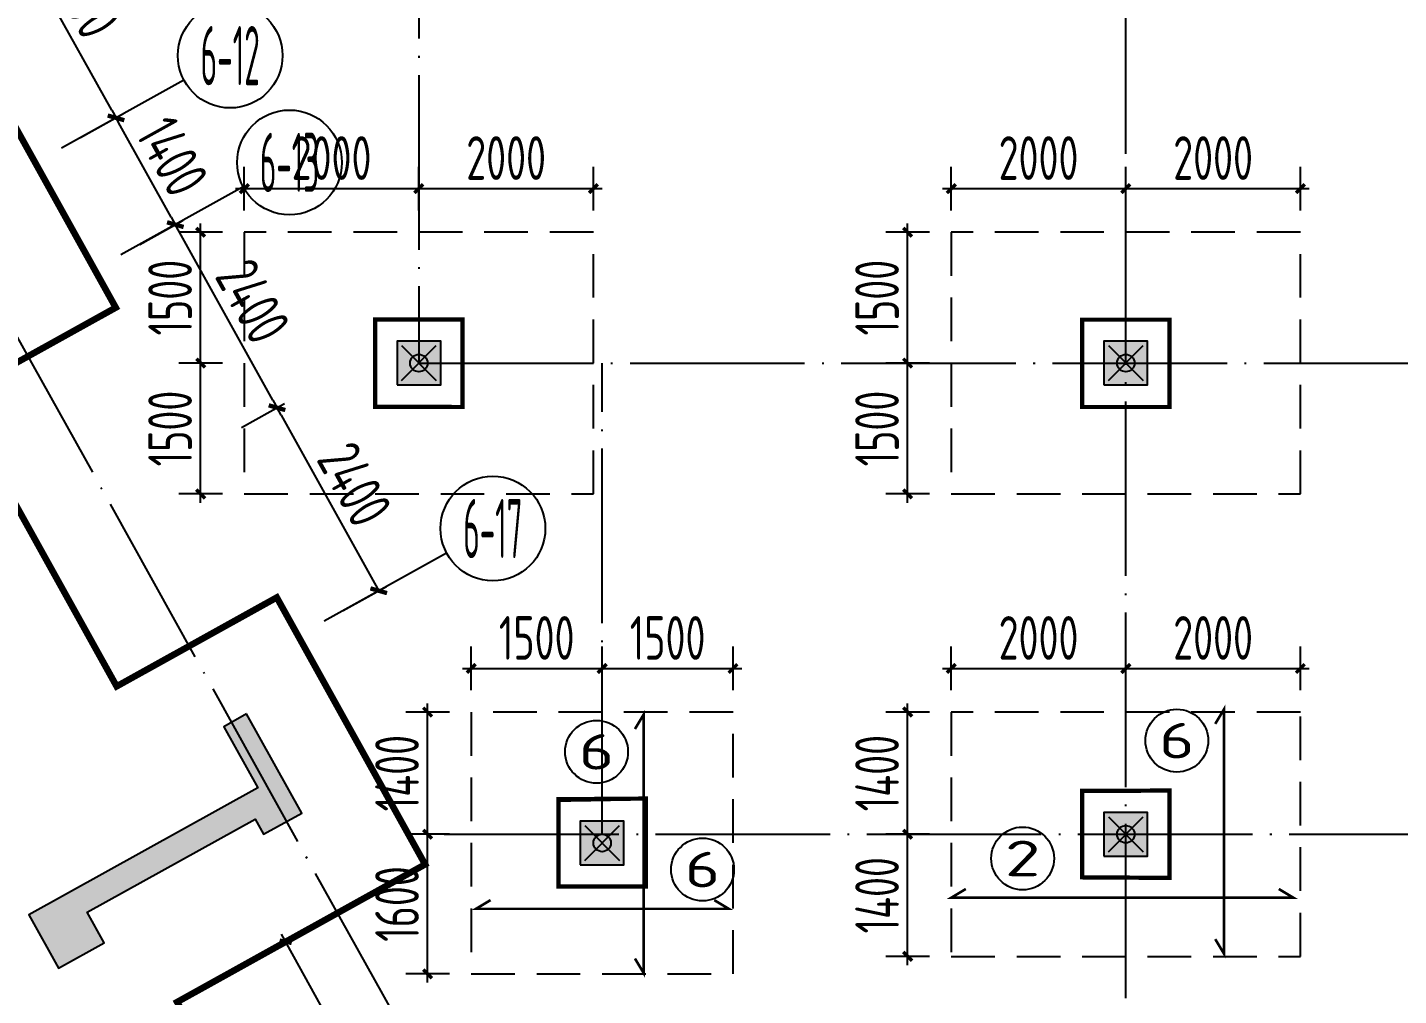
# Model space of a CAD drawing. Extents: x -57409 to 252654, y -8259 to 229119.
# Drawn here: x 67493 to 83203, y 94413 to 105510 of the extents above; entities that cross this region are included whole.
import ezdxf
from ezdxf.enums import TextEntityAlignment as Align

# ---------------------------------------------------------------- set-up
doc = ezdxf.new("R2010")
doc.units = 0
doc.header["$LTSCALE"] = 100
doc.header["$PDMODE"] = 35
doc.header["$PDSIZE"] = 200
doc.linetypes.add('DASHED', pattern=[0.75, 0.5, -0.25])
doc.linetypes.add('DOTE', pattern=[2.4200000000000004, 2, -0.2, 0.02, -0.2])
doc.layers.get('0').update_dxf_attribs({"linetype": 'CONTINUOUS'})
doc.layers.get('Defpoints').update_dxf_attribs({"linetype": 'CONTINUOUS'})
for name, color, linetype in [('B-TEXT', 3, 'CONTINUOUS'), ('codim', 7, 'CONTINUOUS'), ('COLU', 7, 'CONTINUOUS'), ('CT', 2, 'CONTINUOUS'), ('dote', 253, 'DOTE'), ('h填实-主楼', 254, 'CONTINUOUS'), ('h填实-柱墙', 254, 'CONTINUOUS'), ('wall-主楼', 2, 'CONTINUOUS'), ('Z-AXIS', 3, 'CONTINUOUS'), ('Z-TEXT', 2, 'CONTINUOUS'), ('z柱下板带', 140, 'CONTINUOUS'), ('板底钢筋', 24, 'CONTINUOUS')]:
    doc.layers.add(name, color=color, linetype=linetype)
doc.layers.add('重心计算', color=7, linetype='CONTINUOUS', plot=False)
doc.styles.add('_TCH_AXIS', font='tssdeng.shx', dxfattribs={"width": 0.7, "bigfont": 'tssdchn.shx'})
doc.styles.add('COMPLEX', font='tssdeng.shx', dxfattribs={"width": 0.7, "bigfont": 'tssdchn.shx'})
doc.styles.add('Jgcad-DIM', font='tssdeng.shx', dxfattribs={"width": 0.7, "bigfont": 'tssdchn.shx'})
doc.styles.add('TSSD_Dimension', font='tssdeng.shx', dxfattribs={"width": 0.7})
doc.dimstyles.new('TSSD_100_100$0', dxfattribs={"dimtxt": 300, "dimasz": 100, "dimexe": 100, "dimexo": 250, "dimgap": 100, "dimtad": 1, "dimdec": 0, "dimzin": 0, "dimdsep": 46, "dimtxsty": 'TSSD_Dimension', "dimblk": '_tsdbk', "dimblk1": '_tsdbk', "dimblk2": '_tsdbk', "dimsah": 1, "dimcen": 0, "dimdle": 100, "dimclrt": 7, "dimadec": 0, "dimazin": 0, "dimtfac": 1, "dimtdec": 0, "dimtix": 1, "dimtmove": 2, "dimatfit": 3, "dimldrblk": '_tsdbk', "dimfxl": 1, "dimtolj": 1, "dimtzin": 0, "dimarcsym": 0})

# ---------------------------------------------------------------- blocks, each defined once
blk = doc.blocks.new('_tsdbk')
blk.add_line((-1, 0), (0, 0))
at = {"const_width": 0.5}
blk.add_lwpolyline([(-0.7000000000000001, -0.7000000000000001), (0.7000000000000001, 0.7000000000000001)], dxfattribs=at)
blk = doc.blocks.new('*D180')
at = {"layer": 'Defpoints', "color": 0}
for p in [(69187.4721637791, 103249.6534925724), (68561.74662572314, 102902.1600946723), (69726.95167158896, 100803.9948959598)]:
    blk.add_point(p, dxfattribs=at)
at = {"layer": 'Z-AXIS', "color": 0, "lineweight": -2}
for p, q in [((68780.30550059, 103023.5356202816), (69274.89571372584, 103298.2037028162)), ((70304.12699938467, 101238.9118437975), (69236.02237402281, 103162.2299426257)), ((69945.51054645583, 100925.3704215691), (70440.10075957514, 101200.0385040945))]:
    blk.add_line(p, q, dxfattribs=at)
at = {"layer": 'Z-AXIS', "color": 0, "lineweight": -2, "xscale": 100, "yscale": 100, "zscale": 100}
for p, rotation in [((69187.4721637791, 103249.6534925724), 119.0453740306261), ((70352.6772096284, 101151.4882938508), 299.0453740306261)]:
    blk.add_blockref('_tsdbk', p, dxfattribs=dict(at, rotation=rotation))
at = {"layer": 'Z-AXIS', "color": 7, "insert": (70076.05711151732, 102370.4966290646), "char_height": 500, "attachment_point": 5, "rotation": 299.04537403062614, "style": 'TSSD_Dimension'}
blk.add_mtext('\\A1;2400', dxfattribs=at)
blk = doc.blocks.new('*D181')
at = {"layer": 'Defpoints', "color": 0}
for p in [(68507.76922035757, 104473.5831918225), (67882.04368230121, 104126.0897939221), (68561.74662572355, 102902.1600946726)]:
    blk.add_point(p, dxfattribs=at)
at = {"layer": 'Z-AXIS', "color": 0, "lineweight": -2}
for p, q in [((68100.60255716807, 104247.4653195314), (68595.19277030432, 104522.1334020662)), ((69138.92195352635, 103337.0770425142), (68556.3194306013, 104386.1596418757)), ((68780.3055005904, 103023.5356202819), (69274.89571371682, 103298.2037028112))]:
    blk.add_line(p, q, dxfattribs=at)
at = {"layer": 'Z-AXIS', "color": 0, "lineweight": -2, "xscale": 100, "yscale": 100, "zscale": 100}
for p, rotation in [((68507.76922035757, 104473.5831918225), 119.0453740306261), ((69187.47216377007, 103249.6534925674), 299.0453740306261)]:
    blk.add_blockref('_tsdbk', p, dxfattribs=dict(at, rotation=rotation))
at = {"layer": 'Z-AXIS', "color": 7, "insert": (69153.6031168774, 104031.544078048), "char_height": 500, "attachment_point": 5, "rotation": 299.04537403062614, "style": 'TSSD_Dimension'}
blk.add_mtext('\\A1;1400', dxfattribs=at)
blk = doc.blocks.new('*D185')
at = {"layer": 'Defpoints', "color": 0}
for p in [(69726.95167158896, 100803.9948959598), (71517.88225551035, 99053.32309514686), (70892.1567174542, 98705.82969724663)]:
    blk.add_point(p, dxfattribs=at)
at = {"layer": 'Z-AXIS', "color": 0, "lineweight": -2}
for p, q in [((69945.51054645583, 100925.3704215691), (70440.10075960762, 101200.0385041125)), ((70401.22741990462, 101064.0647439221), (71469.33204526662, 99140.7466450936)), ((71110.71559232105, 98827.20522285595), (71605.30580545709, 99101.87330539059))]:
    blk.add_line(p, q, dxfattribs=at)
at = {"layer": 'Z-AXIS', "color": 0, "lineweight": -2, "xscale": 100, "yscale": 100, "zscale": 100}
for p, rotation in [((70352.6772096609, 101151.4882938688), 119.0453740306261), ((71517.88225551035, 99053.32309514686), 299.0453740306261)]:
    blk.add_blockref('_tsdbk', p, dxfattribs=dict(at, rotation=rotation))
at = {"layer": 'Z-AXIS', "color": 7, "insert": (71241.26215739921, 100272.3314303609), "char_height": 500, "attachment_point": 5, "rotation": 299.04537403062614, "style": 'TSSD_Dimension'}
blk.add_mtext('\\A1;2400', dxfattribs=at)
blk = doc.blocks.new('_AXISO')
blk.add_circle((2.273736754432321e-13, -5.684341886080801e-14), 0.5)
at = {"layer": 'B-TEXT', "style": 'COMPLEX', "width": 1.450892857142857}
blk.add_attdef('A', text='', height=0.56, dxfattribs=at).set_placement((0.2493750000001, -0.2800000000000296), (0.7493750000001, -0.2800000000000296), align=Align.FIT)
blk = doc.blocks.new('*D187')
at = {"layer": 'Defpoints', "color": 0}
for p in [(67148.36333351498, 106921.44259032), (66522.63779545904, 106573.9491924199), (67882.04368230191, 104126.0897939221)]:
    blk.add_point(p, dxfattribs=at)
at = {"layer": 'Z-AXIS', "color": 0, "lineweight": -2}
for p, q in [((66741.1966703259, 106695.3247180292), (67235.78688346173, 106969.9928005637)), ((68459.21901009521, 104561.0067417585), (67196.9135437587, 106834.0190403732)), ((68100.60255716875, 104247.4653195314), (68595.19277028568, 104522.1334020554))]:
    blk.add_line(p, q, dxfattribs=at)
at = {"layer": 'Z-AXIS', "color": 0, "lineweight": -2, "xscale": 100, "yscale": 100, "zscale": 100}
for p, rotation in [((67148.36333351498, 106921.44259032), 119.0453740306261), ((68507.76922033893, 104473.5831918117), 299.0453740306261)]:
    blk.add_blockref('_tsdbk', p, dxfattribs=dict(at, rotation=rotation))
at = {"layer": 'Z-AXIS', "color": 7, "insert": (68134.04870174054, 105867.4386269189), "char_height": 500, "attachment_point": 5, "rotation": 299.04537403062614, "style": 'TSSD_Dimension'}
blk.add_mtext('\\A1;2800', dxfattribs=at)
blk = doc.blocks.new('_ArchTick')
at = {"color": 0, "linetype": 'ByBlock', "const_width": 0.4}
blk.add_lwpolyline([(-0.5, -0.5), (0.5, 0.5)], dxfattribs=at)
blk = doc.blocks.new('*D1759')
at = {"layer": 'codim', "color": 0, "lineweight": -2}
blk.add_line((72077.64116101828, 94562.7230420634), (72077.64116101828, 96362.72304206385), dxfattribs=at)
at = {"layer": 'codim', "color": 7, "lineweight": -2}
for p, q in [((72327.6411610184, 96262.72304206385), (71827.64116101828, 96262.72304206385)), ((72327.64116101828, 94662.7230420634), (71827.64116101828, 94662.7230420634))]:
    blk.add_line(p, q, dxfattribs=at)
at = {"layer": 'Defpoints', "color": 0}
for p in [(72077.64116101828, 96262.72304206385), (72577.6411610184, 96262.72304206385), (72577.64116101828, 94662.7230420634)]:
    blk.add_point(p, dxfattribs=at)
at = {"layer": 'codim', "color": 0, "lineweight": -2, "xscale": 100, "yscale": 100, "zscale": 100}
for p, rotation in [((72077.64116101828, 96262.72304206385), 90), ((72077.64116101828, 94662.7230420634), 270)]:
    blk.add_blockref('_ArchTick', p, dxfattribs=dict(at, rotation=rotation))
at = {"layer": 'codim', "color": 1, "insert": (71727.64116101827, 95462.72304206365), "char_height": 500, "attachment_point": 5, "rotation": 90, "style": 'Jgcad-DIM'}
blk.add_mtext('\\A1;1600', dxfattribs=at)
blk = doc.blocks.new('*D1760')
at = {"layer": 'codim', "color": 0, "lineweight": -2}
blk.add_line((72077.64116101828, 96162.72304206385), (72077.64116101828, 97762.72304206391), dxfattribs=at)
at = {"layer": 'codim', "color": 7, "lineweight": -2}
for p, q in [((72327.64116101852, 97662.72304206391), (71827.64116101828, 97662.72304206391)), ((72327.6411610184, 96262.72304206385), (71827.64116101828, 96262.72304206385))]:
    blk.add_line(p, q, dxfattribs=at)
at = {"layer": 'Defpoints', "color": 0}
for p in [(72077.64116101828, 97662.72304206391), (72577.64116101852, 97662.72304206391), (72577.6411610184, 96262.72304206385)]:
    blk.add_point(p, dxfattribs=at)
at = {"layer": 'codim', "color": 0, "lineweight": -2, "xscale": 100, "yscale": 100, "zscale": 100}
for p, rotation in [((72077.64116101828, 97662.72304206391), 90), ((72077.64116101828, 96262.72304206385), 270)]:
    blk.add_blockref('_ArchTick', p, dxfattribs=dict(at, rotation=rotation))
at = {"layer": 'codim', "color": 1, "insert": (71727.64116101827, 96962.7230420639), "char_height": 500, "attachment_point": 5, "rotation": 90, "style": 'Jgcad-DIM'}
blk.add_mtext('\\A1;1400', dxfattribs=at)
blk = doc.blocks.new('*D1761')
at = {"layer": 'codim', "color": 7, "lineweight": -2}
for p, q in [((72577.64116101852, 97912.72304206391), (72577.64116101852, 98412.72304206391)), ((74077.64116101852, 97912.7230420638), (74077.64116101852, 98412.72304206391))]:
    blk.add_line(p, q, dxfattribs=at)
at = {"layer": 'codim', "color": 0, "lineweight": -2}
blk.add_line((72477.64116101852, 98162.72304206391), (74177.64116101852, 98162.72304206391), dxfattribs=at)
at = {"layer": 'Defpoints', "color": 0}
for p in [(74077.64116101852, 98162.72304206391), (72577.64116101852, 97662.72304206391), (74077.64116101852, 97662.7230420638)]:
    blk.add_point(p, dxfattribs=at)
at = {"layer": 'codim', "color": 0, "lineweight": -2, "xscale": 100, "yscale": 100, "zscale": 100, "rotation": 180}
blk.add_blockref('_ArchTick', (72577.64116101852, 98162.72304206391), dxfattribs=at)
at = {"layer": 'codim', "color": 0, "lineweight": -2, "xscale": 100, "yscale": 100, "zscale": 100}
blk.add_blockref('_ArchTick', (74077.64116101852, 98162.72304206391), dxfattribs=at)
at = {"layer": 'codim', "color": 1, "insert": (73327.64116101852, 98512.72304206391), "char_height": 500, "attachment_point": 5, "style": 'Jgcad-DIM'}
blk.add_mtext('\\A1;1500', dxfattribs=at)
blk = doc.blocks.new('*D1762')
at = {"layer": 'codim', "color": 7, "lineweight": -2}
for p, q in [((74077.64116101852, 97912.7230420638), (74077.64116101852, 98412.72304206391)), ((75577.6411610184, 97912.72304206359), (75577.6411610184, 98412.72304206391))]:
    blk.add_line(p, q, dxfattribs=at)
at = {"layer": 'codim', "color": 0, "lineweight": -2}
blk.add_line((73977.64116101852, 98162.72304206391), (75677.6411610184, 98162.72304206391), dxfattribs=at)
at = {"layer": 'Defpoints', "color": 0}
for p in [(75577.6411610184, 98162.72304206391), (74077.64116101852, 97662.7230420638), (75577.6411610184, 97662.72304206359)]:
    blk.add_point(p, dxfattribs=at)
at = {"layer": 'codim', "color": 0, "lineweight": -2, "xscale": 100, "yscale": 100, "zscale": 100, "rotation": 180}
blk.add_blockref('_ArchTick', (74077.64116101852, 98162.72304206391), dxfattribs=at)
at = {"layer": 'codim', "color": 0, "lineweight": -2, "xscale": 100, "yscale": 100, "zscale": 100}
blk.add_blockref('_ArchTick', (75577.6411610184, 98162.72304206391), dxfattribs=at)
at = {"layer": 'codim', "color": 1, "insert": (74827.64116101846, 98512.72304206391), "char_height": 500, "attachment_point": 5, "style": 'Jgcad-DIM'}
blk.add_mtext('\\A1;1500', dxfattribs=at)
blk = doc.blocks.new('*D1302')
at = {"layer": 'codim', "color": 7, "lineweight": -2}
for p, q in [((69727.64116101782, 101662.7230420642), (69227.64116101782, 101662.7230420642)), ((69727.64116101782, 100162.7230420642), (69227.64116101782, 100162.7230420642))]:
    blk.add_line(p, q, dxfattribs=at)
at = {"layer": 'codim', "color": 0, "lineweight": -2}
blk.add_line((69477.64116101782, 100062.7230420642), (69477.64116101782, 101762.7230420642), dxfattribs=at)
at = {"layer": 'Defpoints', "color": 0}
for p in [(69477.64116101782, 101662.7230420642), (69977.64116101782, 101662.7230420642), (69977.64116101782, 100162.7230420642)]:
    blk.add_point(p, dxfattribs=at)
at = {"layer": 'codim', "color": 0, "lineweight": -2, "xscale": 100, "yscale": 100, "zscale": 100}
for p, rotation in [((69477.64116101782, 101662.7230420642), 90), ((69477.64116101782, 100162.7230420642), 270)]:
    blk.add_blockref('_ArchTick', p, dxfattribs=dict(at, rotation=rotation))
at = {"layer": 'codim', "color": 1, "insert": (69127.64116101779, 100912.7230420642), "char_height": 500, "attachment_point": 5, "rotation": 90, "style": 'Jgcad-DIM'}
blk.add_mtext('\\A1;1500', dxfattribs=at)
blk = doc.blocks.new('*D1303')
at = {"layer": 'codim', "color": 0, "lineweight": -2}
blk.add_line((69477.64116101782, 101562.7230420642), (69477.64116101782, 103262.7230420643), dxfattribs=at)
at = {"layer": 'codim', "color": 7, "lineweight": -2}
for p, q in [((69727.64116101782, 103162.7230420643), (69227.64116101782, 103162.7230420643)), ((69727.64116101782, 101662.7230420642), (69227.64116101782, 101662.7230420642))]:
    blk.add_line(p, q, dxfattribs=at)
at = {"layer": 'Defpoints', "color": 0}
for p in [(69477.64116101782, 103162.7230420643), (69977.64116101782, 103162.7230420643), (69977.64116101782, 101662.7230420642)]:
    blk.add_point(p, dxfattribs=at)
at = {"layer": 'codim', "color": 0, "lineweight": -2, "xscale": 100, "yscale": 100, "zscale": 100}
for p, rotation in [((69477.64116101782, 103162.7230420643), 90), ((69477.64116101782, 101662.7230420642), 270)]:
    blk.add_blockref('_ArchTick', p, dxfattribs=dict(at, rotation=rotation))
at = {"layer": 'codim', "color": 1, "insert": (69127.64116101779, 102412.7230420643), "char_height": 500, "attachment_point": 5, "rotation": 90, "style": 'Jgcad-DIM'}
blk.add_mtext('\\A1;1500', dxfattribs=at)
blk = doc.blocks.new('*D1304')
at = {"layer": 'codim', "color": 7, "lineweight": -2}
for p, q in [((69977.64116101782, 103412.7230420643), (69977.64116101782, 103912.7230420643)), ((71977.64116101782, 103412.7230420643), (71977.64116101782, 103912.7230420643))]:
    blk.add_line(p, q, dxfattribs=at)
at = {"layer": 'codim', "color": 0, "lineweight": -2}
blk.add_line((69877.64116101782, 103662.7230420643), (72077.64116101782, 103662.7230420643), dxfattribs=at)
at = {"layer": 'Defpoints', "color": 0}
for p in [(71977.64116101782, 103662.7230420643), (69977.64116101782, 103162.7230420643), (71977.64116101782, 103162.7230420643)]:
    blk.add_point(p, dxfattribs=at)
at = {"layer": 'codim', "color": 0, "lineweight": -2, "xscale": 100, "yscale": 100, "zscale": 100, "rotation": 180}
blk.add_blockref('_ArchTick', (69977.64116101782, 103662.7230420643), dxfattribs=at)
at = {"layer": 'codim', "color": 0, "lineweight": -2, "xscale": 100, "yscale": 100, "zscale": 100}
blk.add_blockref('_ArchTick', (71977.64116101782, 103662.7230420643), dxfattribs=at)
at = {"layer": 'codim', "color": 1, "insert": (70977.64116101782, 104012.7230420643), "char_height": 500, "attachment_point": 5, "style": 'Jgcad-DIM'}
blk.add_mtext('\\A1;2000', dxfattribs=at)
blk = doc.blocks.new('*D1305')
at = {"layer": 'codim', "color": 7, "lineweight": -2}
for p, q in [((71977.64116101782, 103412.7230420643), (71977.64116101782, 103912.7230420643)), ((73977.64116101793, 103412.7230420643), (73977.64116101793, 103912.7230420643))]:
    blk.add_line(p, q, dxfattribs=at)
at = {"layer": 'codim', "color": 0, "lineweight": -2}
blk.add_line((71877.64116101782, 103662.7230420643), (74077.64116101793, 103662.7230420643), dxfattribs=at)
at = {"layer": 'Defpoints', "color": 0}
for p in [(73977.64116101793, 103662.7230420643), (71977.64116101782, 103162.7230420643), (73977.64116101793, 103162.7230420643)]:
    blk.add_point(p, dxfattribs=at)
at = {"layer": 'codim', "color": 0, "lineweight": -2, "xscale": 100, "yscale": 100, "zscale": 100, "rotation": 180}
blk.add_blockref('_ArchTick', (71977.64116101782, 103662.7230420643), dxfattribs=at)
at = {"layer": 'codim', "color": 0, "lineweight": -2, "xscale": 100, "yscale": 100, "zscale": 100}
blk.add_blockref('_ArchTick', (73977.64116101793, 103662.7230420643), dxfattribs=at)
at = {"layer": 'codim', "color": 1, "insert": (72977.64116101788, 104012.7230420643), "char_height": 500, "attachment_point": 5, "style": 'Jgcad-DIM'}
blk.add_mtext('\\A1;2000', dxfattribs=at)
blk = doc.blocks.new('*D1280')
at = {"layer": 'codim', "color": 7, "lineweight": -2}
for p, q in [((77827.64116102003, 101662.7230420639), (77327.64116102003, 101662.7230420639)), ((77827.64116102003, 100162.723042064), (77327.64116102003, 100162.723042064))]:
    blk.add_line(p, q, dxfattribs=at)
at = {"layer": 'codim', "color": 0, "lineweight": -2}
blk.add_line((77577.64116102003, 100062.723042064), (77577.64116102003, 101762.7230420639), dxfattribs=at)
at = {"layer": 'Defpoints', "color": 0}
for p in [(77577.64116102003, 101662.7230420639), (78077.64116102003, 101662.7230420639), (78077.64116102003, 100162.723042064)]:
    blk.add_point(p, dxfattribs=at)
at = {"layer": 'codim', "color": 0, "lineweight": -2, "xscale": 100, "yscale": 100, "zscale": 100}
for p, rotation in [((77577.64116102003, 101662.7230420639), 90), ((77577.64116102003, 100162.723042064), 270)]:
    blk.add_blockref('_ArchTick', p, dxfattribs=dict(at, rotation=rotation))
at = {"layer": 'codim', "color": 1, "insert": (77227.64116102, 100912.723042064), "char_height": 500, "attachment_point": 5, "rotation": 90, "style": 'Jgcad-DIM'}
blk.add_mtext('\\A1;1500', dxfattribs=at)
blk = doc.blocks.new('*D1281')
at = {"layer": 'codim', "color": 0, "lineweight": -2}
blk.add_line((77577.64116102003, 101562.7230420639), (77577.64116102003, 103262.7230420641), dxfattribs=at)
at = {"layer": 'codim', "color": 7, "lineweight": -2}
for p, q in [((77827.64116102003, 103162.7230420641), (77327.64116102003, 103162.7230420641)), ((77827.64116102003, 101662.7230420639), (77327.64116102003, 101662.7230420639))]:
    blk.add_line(p, q, dxfattribs=at)
at = {"layer": 'Defpoints', "color": 0}
for p in [(77577.64116102003, 103162.7230420641), (78077.64116102003, 103162.7230420641), (78077.64116102003, 101662.7230420639)]:
    blk.add_point(p, dxfattribs=at)
at = {"layer": 'codim', "color": 0, "lineweight": -2, "xscale": 100, "yscale": 100, "zscale": 100}
for p, rotation in [((77577.64116102003, 103162.7230420641), 90), ((77577.64116102003, 101662.7230420639), 270)]:
    blk.add_blockref('_ArchTick', p, dxfattribs=dict(at, rotation=rotation))
at = {"layer": 'codim', "color": 1, "insert": (77227.64116102, 102412.723042064), "char_height": 500, "attachment_point": 5, "rotation": 90, "style": 'Jgcad-DIM'}
blk.add_mtext('\\A1;1500', dxfattribs=at)
blk = doc.blocks.new('*D1128')
at = {"layer": 'codim', "color": 7, "lineweight": -2}
for p, q in [((78077.64116102003, 103412.7230420641), (78077.64116102003, 103912.7230420641)), ((80077.64116102003, 103412.7230420641), (80077.64116102003, 103912.7230420641))]:
    blk.add_line(p, q, dxfattribs=at)
at = {"layer": 'codim', "color": 0, "lineweight": -2}
blk.add_line((77977.64116102003, 103662.7230420641), (80177.64116102003, 103662.7230420641), dxfattribs=at)
at = {"layer": 'Defpoints', "color": 0}
for p in [(80077.64116102003, 103662.7230420641), (78077.64116102003, 103162.7230420641), (80077.64116102003, 103162.7230420641)]:
    blk.add_point(p, dxfattribs=at)
at = {"layer": 'codim', "color": 0, "lineweight": -2, "xscale": 100, "yscale": 100, "zscale": 100, "rotation": 180}
blk.add_blockref('_ArchTick', (78077.64116102003, 103662.7230420641), dxfattribs=at)
at = {"layer": 'codim', "color": 0, "lineweight": -2, "xscale": 100, "yscale": 100, "zscale": 100}
blk.add_blockref('_ArchTick', (80077.64116102003, 103662.7230420641), dxfattribs=at)
at = {"layer": 'codim', "color": 1, "insert": (79077.64116102003, 104012.7230420641), "char_height": 500, "attachment_point": 5, "style": 'Jgcad-DIM'}
blk.add_mtext('\\A1;2000', dxfattribs=at)
blk = doc.blocks.new('*D1129')
at = {"layer": 'codim', "color": 7, "lineweight": -2}
for p, q in [((80077.64116102003, 103412.7230420641), (80077.64116102003, 103912.7230420641)), ((82077.64116102015, 103412.7230420641), (82077.64116102015, 103912.7230420641))]:
    blk.add_line(p, q, dxfattribs=at)
at = {"layer": 'codim', "color": 0, "lineweight": -2}
blk.add_line((79977.64116102003, 103662.7230420641), (82177.64116102015, 103662.7230420641), dxfattribs=at)
at = {"layer": 'Defpoints', "color": 0}
for p in [(82077.64116102015, 103662.7230420641), (80077.64116102003, 103162.7230420641), (82077.64116102015, 103162.7230420641)]:
    blk.add_point(p, dxfattribs=at)
at = {"layer": 'codim', "color": 0, "lineweight": -2, "xscale": 100, "yscale": 100, "zscale": 100, "rotation": 180}
blk.add_blockref('_ArchTick', (80077.64116102003, 103662.7230420641), dxfattribs=at)
at = {"layer": 'codim', "color": 0, "lineweight": -2, "xscale": 100, "yscale": 100, "zscale": 100}
blk.add_blockref('_ArchTick', (82077.64116102015, 103662.7230420641), dxfattribs=at)
at = {"layer": 'codim', "color": 1, "insert": (81077.64116102009, 104012.7230420641), "char_height": 500, "attachment_point": 5, "style": 'Jgcad-DIM'}
blk.add_mtext('\\A1;2000', dxfattribs=at)
blk = doc.blocks.new('*D1130')
at = {"layer": 'codim', "color": 0, "lineweight": -2}
blk.add_line((77577.64116102015, 94762.72304206388), (77577.64116102015, 96362.72304206378), dxfattribs=at)
at = {"layer": 'codim', "color": 7, "lineweight": -2}
for p, q in [((77827.64116102015, 96262.72304206378), (77327.64116102015, 96262.72304206378)), ((77827.64116102015, 94862.72304206388), (77327.64116102015, 94862.72304206388))]:
    blk.add_line(p, q, dxfattribs=at)
at = {"layer": 'Defpoints', "color": 0}
for p in [(77577.64116102015, 96262.72304206378), (78077.64116102015, 96262.72304206378), (78077.64116102015, 94862.72304206388)]:
    blk.add_point(p, dxfattribs=at)
at = {"layer": 'codim', "color": 0, "lineweight": -2, "xscale": 100, "yscale": 100, "zscale": 100}
for p, rotation in [((77577.64116102015, 96262.72304206378), 90), ((77577.64116102015, 94862.72304206388), 270)]:
    blk.add_blockref('_ArchTick', p, dxfattribs=dict(at, rotation=rotation))
at = {"layer": 'codim', "color": 1, "insert": (77227.64116102013, 95562.72304206385), "char_height": 500, "attachment_point": 5, "rotation": 90, "style": 'Jgcad-DIM'}
blk.add_mtext('\\A1;1400', dxfattribs=at)
blk = doc.blocks.new('*D1131')
at = {"layer": 'codim', "color": 0, "lineweight": -2}
blk.add_line((77577.64116102015, 96162.72304206378), (77577.64116102015, 97762.723042064), dxfattribs=at)
at = {"layer": 'codim', "color": 7, "lineweight": -2}
for p, q in [((77827.64116102026, 97662.723042064), (77327.64116102015, 97662.723042064)), ((77827.64116102015, 96262.72304206378), (77327.64116102015, 96262.72304206378))]:
    blk.add_line(p, q, dxfattribs=at)
at = {"layer": 'Defpoints', "color": 0}
for p in [(77577.64116102015, 97662.723042064), (78077.64116102026, 97662.723042064), (78077.64116102015, 96262.72304206378)]:
    blk.add_point(p, dxfattribs=at)
at = {"layer": 'codim', "color": 0, "lineweight": -2, "xscale": 100, "yscale": 100, "zscale": 100}
for p, rotation in [((77577.64116102015, 97662.723042064), 90), ((77577.64116102015, 96262.72304206378), 270)]:
    blk.add_blockref('_ArchTick', p, dxfattribs=dict(at, rotation=rotation))
at = {"layer": 'codim', "color": 1, "insert": (77227.64116102013, 96962.72304206391), "char_height": 500, "attachment_point": 5, "rotation": 90, "style": 'Jgcad-DIM'}
blk.add_mtext('\\A1;1400', dxfattribs=at)
blk = doc.blocks.new('*D1132')
at = {"layer": 'codim', "color": 7, "lineweight": -2}
for p, q in [((78077.64116102026, 97912.723042064), (78077.64116102026, 98412.723042064)), ((80077.64116102026, 97912.72304206391), (80077.64116102026, 98412.723042064))]:
    blk.add_line(p, q, dxfattribs=at)
at = {"layer": 'codim', "color": 0, "lineweight": -2}
blk.add_line((77977.64116102026, 98162.723042064), (80177.64116102026, 98162.723042064), dxfattribs=at)
at = {"layer": 'Defpoints', "color": 0}
for p in [(80077.64116102026, 98162.723042064), (78077.64116102026, 97662.723042064), (80077.64116102026, 97662.72304206391)]:
    blk.add_point(p, dxfattribs=at)
at = {"layer": 'codim', "color": 0, "lineweight": -2, "xscale": 100, "yscale": 100, "zscale": 100, "rotation": 180}
blk.add_blockref('_ArchTick', (78077.64116102026, 98162.723042064), dxfattribs=at)
at = {"layer": 'codim', "color": 0, "lineweight": -2, "xscale": 100, "yscale": 100, "zscale": 100}
blk.add_blockref('_ArchTick', (80077.64116102026, 98162.723042064), dxfattribs=at)
at = {"layer": 'codim', "color": 1, "insert": (79077.64116102026, 98512.723042064), "char_height": 500, "attachment_point": 5, "style": 'Jgcad-DIM'}
blk.add_mtext('\\A1;2000', dxfattribs=at)
blk = doc.blocks.new('*D1133')
at = {"layer": 'codim', "color": 7, "lineweight": -2}
for p, q in [((80077.64116102026, 97912.72304206391), (80077.64116102026, 98412.723042064)), ((82077.64116102026, 97912.72304206382), (82077.64116102026, 98412.723042064))]:
    blk.add_line(p, q, dxfattribs=at)
at = {"layer": 'codim', "color": 0, "lineweight": -2}
blk.add_line((79977.64116102026, 98162.723042064), (82177.64116102026, 98162.723042064), dxfattribs=at)
at = {"layer": 'Defpoints', "color": 0}
for p in [(82077.64116102026, 98162.723042064), (80077.64116102026, 97662.72304206391), (82077.64116102026, 97662.72304206382)]:
    blk.add_point(p, dxfattribs=at)
at = {"layer": 'codim', "color": 0, "lineweight": -2, "xscale": 100, "yscale": 100, "zscale": 100, "rotation": 180}
blk.add_blockref('_ArchTick', (80077.64116102026, 98162.723042064), dxfattribs=at)
at = {"layer": 'codim', "color": 0, "lineweight": -2, "xscale": 100, "yscale": 100, "zscale": 100}
blk.add_blockref('_ArchTick', (82077.64116102026, 98162.723042064), dxfattribs=at)
at = {"layer": 'codim', "color": 1, "insert": (81077.64116102026, 98512.723042064), "char_height": 500, "attachment_point": 5, "style": 'Jgcad-DIM'}
blk.add_mtext('\\A1;2000', dxfattribs=at)
blk = doc.blocks.new('*D2946')
at = {"layer": 'codim', "color": 7, "lineweight": -2}
for p, q in [((70737.90305831228, 95188.7352872022), (70233.02210032716, 94908.87520228491)), ((76863.91883960104, 84157.72133418903), (76350.29829398467, 83873.01681674176))]:
    blk.add_line(p, q, dxfattribs=at)
at = {"layer": 'codim', "color": 0, "lineweight": -2}
blk.add_line((76617.43418279415, 83906.75725108941), (70403.19606508737, 95117.53957806042), dxfattribs=at)
at = {"layer": 'Defpoints', "color": 0}
for p in [(70956.55798509714, 95309.9376922638, -9.999894245993346e-09), (70451.67702711199, 95030.0776073465), (77082.57376638589, 84278.92373925062, -9.999894245993346e-09)]:
    blk.add_point(p, dxfattribs=at)
at = {"layer": 'codim', "color": 0, "lineweight": -2, "xscale": 100, "yscale": 100, "zscale": 100}
for p, rotation in [((70451.67702711199, 95030.0776073465), 119), ((76568.95322076952, 83994.21922180335), 299.0000000000001)]:
    blk.add_blockref('_ArchTick', p, dxfattribs=dict(at, rotation=rotation))
at = {"layer": 'codim', "color": 1, "insert": (73816.43202143954, 89681.83178166114), "char_height": 500, "attachment_point": 5, "rotation": 299, "style": 'Jgcad-DIM'}
blk.add_mtext('\\A1;\\A1;\\A1;附加范围', dxfattribs=at)

msp = doc.modelspace()

# ---------------------------------------------------------------- hatches: boundary and pattern name
at = {"layer": 'h填实-主楼'}
msp.add_hatch(color=256, dxfattribs=at).paths.add_polyline_path([(70004.7955550132, 97641.11005297801), (69742.52490517442, 97495.45942224396), (70130.92658712884, 96796.07102267302), (67508.22008873493, 95339.56471534664), (67848.07156044402, 94727.59986572011), (68372.61286012508, 95018.90112718413), (68178.41201914859, 95368.59532697088), (70101.7301179679, 96436.69995234543), (70198.83053845548, 96261.8528524531), (70635.94828818901, 96504.60390367135)])
at = {"layer": 'h填实-柱墙'}
for points in [[(71727.64116101502, 101412.7230420615), (72227.64116101485, 101412.7230420612), (72227.64116101485, 101912.7230420622), (71727.64116101665, 101912.7230420619)], [(79827.6411610175, 101412.723042062), (80327.64116101677, 101412.7230420609), (80327.64116101776, 101912.7230420606), (79827.64116101858, 101912.7230420629)], [(79827.6411610195, 96012.72304206129), (80327.64116101706, 96012.72304206199), (80327.64116101747, 96512.72304206187), (79827.64116101788, 96512.7230420628)], [(73827.6411610182, 95912.72304206164), (74327.64116101782, 95912.72304206199), (74327.64116101657, 96412.72304206164), (73827.64116101724, 96412.72304206199)]]:
    msp.add_hatch(color=256, dxfattribs=at).paths.add_polyline_path(points)

# ---------------------------------------------------------------- linework, layer by layer
at = {"layer": 'COLU'}
for points in [[(71727.64116101502, 101412.7230420615), (72227.64116101485, 101412.7230420612), (72227.64116101485, 101912.7230420622), (71727.64116101665, 101912.7230420619)], [(79827.6411610175, 101412.723042062), (80327.64116101677, 101412.7230420609), (80327.64116101776, 101912.7230420606), (79827.64116101858, 101912.7230420629)], [(79827.6411610195, 96012.72304206129), (80327.64116101706, 96012.72304206199), (80327.64116101747, 96512.72304206187), (79827.64116101788, 96512.7230420628)], [(73827.6411610182, 95912.72304206164), (74327.64116101782, 95912.72304206199), (74327.64116101657, 96412.72304206164), (73827.64116101724, 96412.72304206199)]]:
    msp.add_lwpolyline(points, close=True, dxfattribs=at)
at = {"layer": 'CT', "color": 1, "const_width": 74.99999999999997, "elevation": -9.999894245993346e-09}
msp.add_lwpolyline([(66805.66110163057, 105358.5156309254), (68504.93355047153, 102298.6997631582), (66670.13224925564, 101279.7406378404), (68515.11757435129, 97957.54508445771), (70349.91887556716, 98976.50420977558), (72049.13037233354, 95916.79809611246), (69207.8768183339, 94338.90449298975), (70955.7045774767, 91191.66790760272), (71859.11229807214, 91007.06067149744), (73461.45125628001, 88121.78928772968), (72849.33914174631, 87781.85208340749), (73917.28546028315, 85858.84138926519)], dxfattribs=at)
at = {"layer": 'CT', "const_width": 74.99999999999997, "elevation": -9.999894245993346e-09}
msp.add_lwpolyline([(66805.6888700925, 105358.4249969829), (68504.94622864842, 102298.6007488565), (66670.13990219712, 101279.6506723427), (68515.10884301388, 97957.44601998382), (70349.91516946474, 98976.3960964974), (72049.11157648728, 95916.68160277544), (69207.85024073633, 94338.80201204013), (70955.66247845581, 91191.55680683194), (71859.06928860248, 91006.9451153427), (73461.39401733718, 88121.66582926546), (72849.2802263239, 87781.7316437354), (73917.2170610289, 85858.7156827659)], dxfattribs=at)
at = {"layer": 'CT'}
for points, const_width in [([(71477.6411610152, 101162.7230420622), (72477.64116101491, 101162.7230420611), (72477.64116101601, 102162.7230420611), (71477.64116101593, 102162.7230420618)], 49.99999999999999), ([(79577.64116101636, 101162.7230420626), (80577.6411610166, 101162.7230420605), (80577.64116101846, 102162.7230420609), (79577.64116101843, 102162.7230420627)], 49.99999999999998), ([(79577.64116101828, 95762.72304206176), (80577.64116101837, 95762.7230420628), (80577.64116101744, 96762.7230420628), (79577.64116101724, 96762.72304206164)], 49.99999999999999), ([(73577.64116101811, 95662.72304206129), (74577.64116101811, 95662.7230420621), (74577.64116101677, 96662.72304206257), (73577.64116101695, 96662.72304206117)], 49.99999999999999)]:
    msp.add_lwpolyline(points, close=True, dxfattribs=dict(at, const_width=const_width))
at = {"layer": 'dote', "ltscale": 10}
for p, q in [((71977.64116101872, 141262.7230420712), (71977.6411610179, 101662.7230420654)), ((80077.64116102053, 79862.72304205791), (80077.6411610196, 135262.7230420733)), ((57866.88773445348, 119085.6925863179), (78541.6934814211, 81856.9163615588, -9.999894245993346e-09)), ((71977.6411610168, 101662.7230420642), (134677.6411610169, 101662.723042062)), ((74077.64116101837, 96262.72304206374), (74077.64116101834, 101662.7230420641)), ((72269.46474777008, 96262.72304206375), (151777.6411610168, 96262.72304206315))]:
    msp.add_line(p, q, dxfattribs=at)
at = {"layer": 'wall-主楼', "elevation": -9.999894245993346e-09}
msp.add_lwpolyline([(70004.7955550132, 97641.11005297801), (69742.52490517442, 97495.45942224396), (70130.92658712884, 96796.07102267302), (67508.22008873493, 95339.56471534664), (67848.07156044402, 94727.59986572011), (68372.61286012508, 95018.90112718413), (68178.41201914859, 95368.59532697088), (70101.7301179679, 96436.69995234543), (70198.83053845548, 96261.8528524531), (70635.94828818901, 96504.60390367135)], close=True, dxfattribs=at)
at = {"layer": 'Z-AXIS'}
for p, q in [((69286.07271040764, 104905.8099556581), (67882.04368229877, 104126.0897939198)), ((69965.77565382916, 103681.8802564091), (68561.74662572035, 102902.1600946708)), ((72296.18574556019, 99485.54985898323), (70892.15671745143, 98705.82969724535))]:
    msp.add_line(p, q, dxfattribs=at)
at = {"layer": 'z柱下板带', "linetype": 'DASHED', "ltscale": 10}
for points in [[(69977.64116100516, 100162.7230420859), (73977.64116100516, 100162.7230420859), (73977.64116100516, 103162.7230420859), (69977.64116100516, 103162.7230420859)], [(78077.6411610076, 100162.7230420769), (82077.6411610076, 100162.7230420769), (82077.6411610076, 103162.7230420769), (78077.6411610076, 103162.7230420769)]]:
    msp.add_lwpolyline(points, close=True, dxfattribs=at)
at = {"layer": 'z柱下板带', "color": 30, "linetype": 'DASHED', "ltscale": 10}
msp.add_lwpolyline([(75577.6411610174, 97662.72304206177), (72577.64116101744, 97662.7230420618), (72577.6411610174, 94662.72304206181), (75577.64116101737, 94662.72304206176)], close=True, dxfattribs=at)
at = {"layer": 'z柱下板带', "color": 181, "linetype": 'DASHED', "ltscale": 10}
msp.add_lwpolyline([(78077.6411610158, 94862.72304206472), (82077.6411610158, 94862.72304206472), (82077.6411610158, 97662.72304206472), (78077.6411610158, 97662.72304206472)], close=True, dxfattribs=at)
at = {"layer": '板底钢筋', "const_width": 30}
for points in [[(81102.33380721264, 95059.98343464683), (81202.3338072131, 94893.31625935386), (81202.3338072131, 97694.5503153874), (81102.33380721287, 97527.88314009484)], [(74453.67945689282, 94838.08723416181), (74553.67945689322, 94671.42005886878), (74553.67945689432, 97635.18316123173), (74453.67945689405, 97468.51598593923)], [(72799.40170988612, 95507.5388468936), (72632.73453459307, 95407.53884689313), (75529.02094606226, 95407.53884689204), (75362.3537707697, 95507.53884689239)], [(78244.30833630882, 95635.07872772633), (78077.6411610158, 95535.0787277258), (81996.74164421835, 95535.0787277258), (81830.07446892578, 95635.0787277261)]]:
    msp.add_lwpolyline(points, dxfattribs=at)
at = {"layer": '重心计算', "color": 5}
for p in [(71977.6411610154, 101662.7230420616), (71977.6411610154, 101662.7230420616), (80077.64116101754, 101662.7230420616), (80077.64116101754, 101662.7230420616), (80077.64116101785, 96262.72304206216), (80077.64116101785, 96262.72304206216), (74077.6411610174, 96162.72304206179), (74077.6411610174, 96162.72304206179)]:
    msp.add_point(p, dxfattribs=at)

# ---------------------------------------------------------------- block references
at = {"layer": 'Z-AXIS'}
ref = msp.add_blockref('_AXISO', (69816.2386197699, 105186.9830767313), dxfattribs=dict(at, xscale=1199.999999999998, yscale=1200, zscale=1200, rotation=359.9996457873818))
ref.add_attrib('A', '6-12', dxfattribs={"color": 7, "height": 678.8225099390856, "rotation": 359.9996457874018, "style": '_TCH_AXIS', "width": 0.3249999999998419}).set_placement((69476.82526650678, 104847.5739200685), (70155.64777643257, 104847.5697234682), align=Align.FIT)
ref = msp.add_blockref('_AXISO', (70495.9415631913, 103963.0533774818), dxfattribs=dict(at, xscale=1199.999999999998, yscale=1200, zscale=1200, rotation=359.9996457873818))
ref.add_attrib('A', '6-13', dxfattribs={"color": 7, "height": 678.8225099390856, "rotation": 359.9996457873921, "style": '_TCH_AXIS', "width": 0.324999999999814}).set_placement((70156.52820992836, 103623.6442208196), (70835.35071985409, 103623.6400242191), align=Align.FIT)
ref = msp.add_blockref('_AXISO', (72826.3516549225, 99766.72298005674), dxfattribs=dict(at, xscale=1199.999999999998, yscale=1200, zscale=1200, rotation=359.9996457873818))
ref.add_attrib('A', '6-17', dxfattribs={"color": 7, "height": 678.8225099390856, "rotation": 359.9996457874117, "style": '_TCH_AXIS', "width": 0.3249999999998558}).set_placement((72486.93830165933, 99427.31382339375), (73165.76081158515, 99427.30962679358), align=Align.FIT)
at = {"layer": 'Z-TEXT'}
ref = msp.add_blockref('_AXISO', (74013.8857883276, 97207.69007869698), dxfattribs=dict(at, xscale=720.0000000000074, yscale=720, zscale=720, rotation=359.9996457873611))
ref.add_attrib('A', '6', dxfattribs={"layer": 'Z-AXIS', "color": 7, "height": 407.2935059634514, "rotation": 359.9996457873724, "style": '_TCH_AXIS', "width": 1.999999999998255}).set_placement((73810.23777636979, 97004.0445846992), (74217.5312823251, 97004.04206673881), align=Align.FIT)
ref = msp.add_blockref('_AXISO', (80662.54013864655, 97335.22995952971), dxfattribs=dict(at, xscale=720.0000000000074, yscale=720, zscale=720, rotation=359.9996457873825))
ref.add_attrib('A', '6', dxfattribs={"layer": 'Z-AXIS', "color": 7, "height": 407.2935059634514, "rotation": 359.9996457873888, "style": '_TCH_AXIS', "width": 1.999999999998255}).set_placement((80458.89212668879, 97131.58446553187), (80866.1856326441, 97131.5819475716), align=Align.FIT)
ref = msp.add_blockref('_AXISO', (78895.55366637326, 95985.41369689134), dxfattribs=dict(at, xscale=720.0000000000074, yscale=720, zscale=720, rotation=359.9996457873825))
ref.add_attrib('A', '2', dxfattribs={"layer": 'Z-AXIS', "color": 7, "height": 407.2935059634514, "rotation": 359.9996457873888, "style": '_TCH_AXIS', "width": 1.857142857141237}).set_placement((78691.9056544155, 95781.7682028935), (79099.19916037082, 95781.76568493323), align=Align.FIT)
ref = msp.add_blockref('_AXISO', (75228.26930470392, 95857.87381605901), dxfattribs=dict(at, xscale=720.0000000000074, yscale=720, zscale=720, rotation=359.9996457873611))
ref.add_attrib('A', '6', dxfattribs={"layer": 'Z-AXIS', "color": 7, "height": 407.2935059634514, "rotation": 359.9996457873642, "style": '_TCH_AXIS', "width": 1.999999999998398}).set_placement((75024.62129274607, 95654.22832206123), (75431.91479870141, 95654.22580410079), align=Align.FIT)

# ---------------------------------------------------------------- dimensions: what is measured, and where the dimension line sits
at = {"layer": 'codim'}
for base, p1, p2, picture, middle in [((71977.64116101782, 103662.7230420643), (69977.64116101782, 103162.7230420643), (71977.64116101782, 103162.7230420643), '*D1304', (70977.64116101782, 104012.7230420643)), ((73977.64116101793, 103662.7230420643), (71977.64116101782, 103162.7230420643), (73977.64116101793, 103162.7230420643), '*D1305', (72977.64116101788, 104012.7230420643)), ((80077.64116102003, 103662.7230420641), (78077.64116102003, 103162.7230420641), (80077.64116102003, 103162.7230420641), '*D1128', (79077.64116102003, 104012.7230420641)), ((82077.64116102015, 103662.7230420641), (80077.64116102003, 103162.7230420641), (82077.64116102015, 103162.7230420641), '*D1129', (81077.64116102009, 104012.7230420641)), ((74077.64116101852, 98162.72304206391), (72577.64116101852, 97662.72304206391), (74077.64116101852, 97662.7230420638), '*D1761', (73327.64116101852, 98512.72304206391)), ((75577.6411610184, 98162.72304206391), (74077.64116101852, 97662.7230420638), (75577.6411610184, 97662.72304206359), '*D1762', (74827.64116101846, 98512.72304206391)), ((80077.64116102026, 98162.723042064), (78077.64116102026, 97662.723042064), (80077.64116102026, 97662.72304206391), '*D1132', (79077.64116102026, 98512.723042064)), ((82077.64116102026, 98162.723042064), (80077.64116102026, 97662.72304206391), (82077.64116102026, 97662.72304206382), '*D1133', (81077.64116102026, 98512.723042064))]:
    dim = msp.add_linear_dim(base=base, p1=p1, p2=p2, dimstyle='TSSD_100_100$0', override={"dimtxt": 500, "dimexe": 250, "dimtxsty": 'Jgcad-DIM', "dimblk": 'ArchTick', "dimblk1": 'ArchTick', "dimblk2": 'ArchTick', "dimclre": 7, "dimclrt": 1, "dimadec": 3}, dxfattribs=at)
    dim.commit()
    dim.dimension.update_dxf_attribs({"geometry": picture, "text_midpoint": middle})
for base, p1, p2, picture, middle in [((69477.64116101782, 103162.7230420643), (69977.64116101782, 101662.7230420642), (69977.64116101782, 103162.7230420643), '*D1303', (69127.64116101779, 102412.7230420643)), ((77577.64116102003, 103162.7230420641), (78077.64116102003, 101662.7230420639), (78077.64116102003, 103162.7230420641), '*D1281', (77227.64116102, 102412.723042064)), ((69477.64116101782, 101662.7230420642), (69977.64116101782, 100162.7230420642), (69977.64116101782, 101662.7230420642), '*D1302', (69127.64116101779, 100912.7230420642)), ((77577.64116102003, 101662.7230420639), (78077.64116102003, 100162.723042064), (78077.64116102003, 101662.7230420639), '*D1280', (77227.64116102, 100912.723042064)), ((72077.64116101828, 97662.72304206391), (72577.6411610184, 96262.72304206385), (72577.64116101852, 97662.72304206391), '*D1760', (71727.64116101827, 96962.7230420639)), ((77577.64116102015, 97662.723042064), (78077.64116102015, 96262.72304206378), (78077.64116102026, 97662.723042064), '*D1131', (77227.64116102013, 96962.72304206391)), ((72077.64116101828, 96262.72304206385), (72577.64116101828, 94662.7230420634), (72577.6411610184, 96262.72304206385), '*D1759', (71727.64116101827, 95462.72304206365)), ((77577.64116102015, 96262.72304206378), (78077.64116102015, 94862.72304206388), (78077.64116102015, 96262.72304206378), '*D1130', (77227.64116102013, 95562.72304206385))]:
    dim = msp.add_linear_dim(base=base, p1=p1, p2=p2, angle=90, dimstyle='TSSD_100_100$0', override={"dimtxt": 500, "dimexe": 250, "dimtxsty": 'Jgcad-DIM', "dimblk": 'ArchTick', "dimblk1": 'ArchTick', "dimblk2": 'ArchTick', "dimclre": 7, "dimclrt": 1, "dimadec": 3}, dxfattribs=at)
    dim.commit()
    dim.dimension.update_dxf_attribs({"geometry": picture, "text_midpoint": middle})
dim = msp.add_linear_dim(base=(70451.67702711199, 95030.0776073465), p1=(77082.57376638587, 84278.9237392506, -9.999894245993346e-09), p2=(70956.55798509713, 95309.93769226379, -9.999894245993346e-09), angle=299.0000000000001, text='\\A1;\\A1;附加范围', dimstyle='TSSD_100_100$0', override={"dimtxt": 500, "dimexe": 250, "dimtxsty": 'Jgcad-DIM', "dimblk": 'ArchTick', "dimblk1": 'ArchTick', "dimblk2": 'ArchTick', "dimclre": 7, "dimclrt": 1, "dimadec": 3}, dxfattribs=at)
dim.commit()
dim.dimension.update_dxf_attribs({"geometry": '*D2946', "text_midpoint": (73816.43202143954, 89681.83178166114)})
at = {"layer": 'Z-AXIS'}
for base, p1, p2, angle, picture, middle in [((67148.36333351498, 106921.44259032), (67882.04368230191, 104126.0897939221), (66522.63779545904, 106573.9491924199), 119.0453740306261, '*D187', (68134.04870174054, 105867.4386269189)), ((68507.76922035757, 104473.5831918225), (68561.74662572355, 102902.1600946726), (67882.04368230121, 104126.0897939221), 119.0453740306261, '*D181', (69153.6031168774, 104031.544078048)), ((69187.4721637791, 103249.6534925724), (69726.95167158896, 100803.9948959598), (68561.74662572314, 102902.1600946723), 119.0453740306261, '*D180', (70076.05711151732, 102370.4966290646)), ((71517.88225551035, 99053.32309514686), (69726.95167158896, 100803.9948959598), (70892.1567174542, 98705.82969724663), 299.0453740306261, '*D185', (71241.26215739921, 100272.3314303609))]:
    dim = msp.add_linear_dim(base=base, p1=p1, p2=p2, angle=angle, dimstyle='TSSD_100_100$0', override={"dimtxt": 500}, dxfattribs=at)
    dim.commit()
    dim.dimension.update_dxf_attribs({"geometry": picture, "text_midpoint": middle})

doc.saveas('drawing.dxf')
